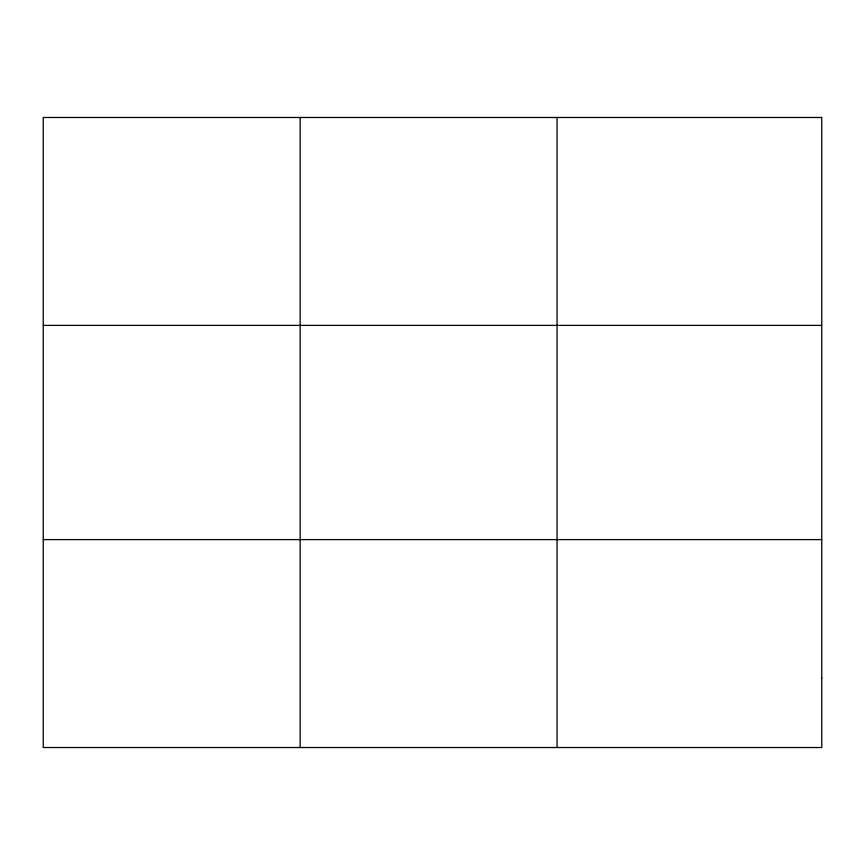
<?xml version="1.0" encoding="UTF-8"?>
<svg xmlns="http://www.w3.org/2000/svg" width="865" height="865" viewBox="0 0 865 865"><rect width="100%" height="100%" fill="white"/><g stroke="black" fill="none" stroke-linecap="round" stroke-linejoin="round"><path stroke-width="1.3" d="M300.155 117.478L300.155 747.522M557.06 117.478L557.06 747.522M43.25 325.391L821.75 325.391M43.25 539.609L821.75 539.609M821.75 678.214L821.75 747.522L43.25 747.522L43.25 117.478L821.75 117.478L821.75 678.214"/></g></svg>
